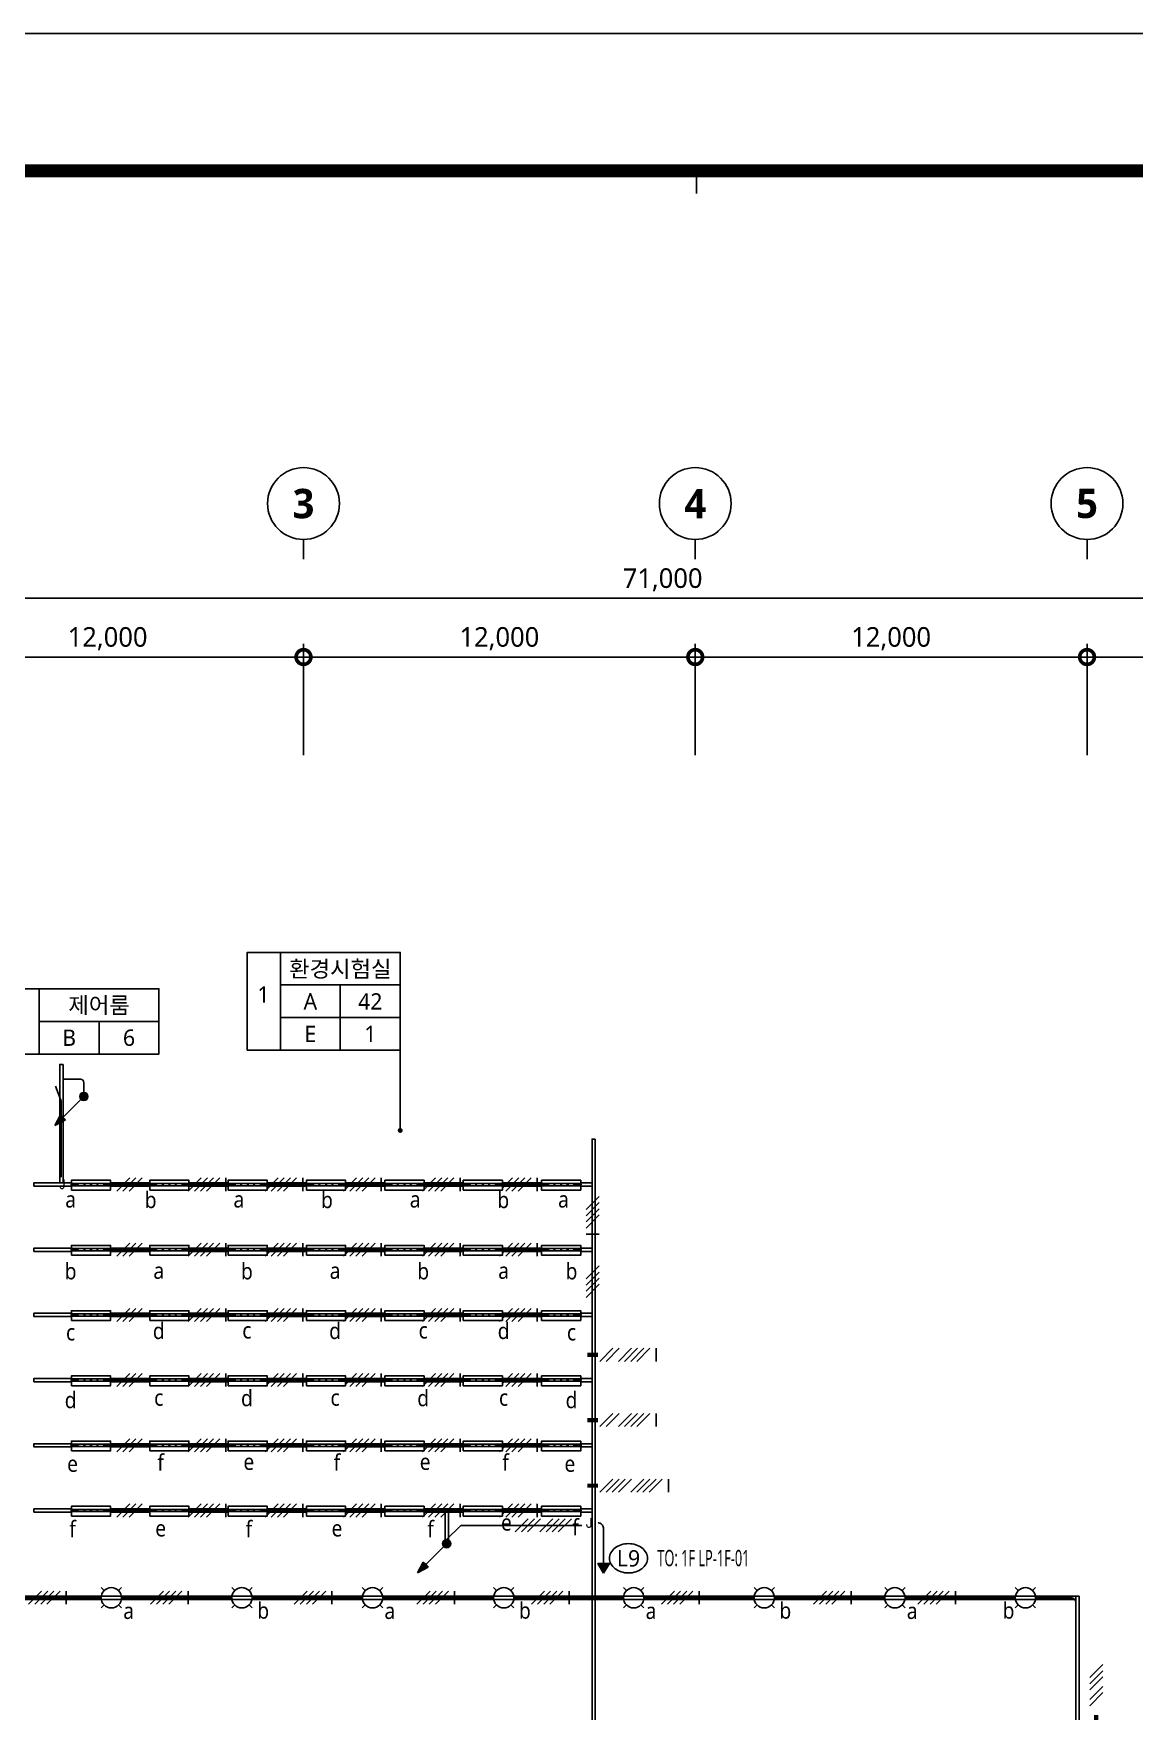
# Model space of a CAD drawing. Header units: millimetres. Extents: x -168200 to 504600, y -244718 to -125918.
# Drawn here: x 225892 to 259614, y -177295 to -125918 of the extents above; entities that cross this region are included whole.
import ezdxf
from ezdxf.enums import TextEntityAlignment as Align

# ---------------------------------------------------------------- set-up
doc = ezdxf.new("R2010")
doc.units = ezdxf.units.MM
doc.set_wipeout_variables(frame=1)
doc.layers.get('Defpoints').update_dxf_attribs({"color": 167})
for name, color, linetype in [('arch', 8, 'Continuous'), ('elec-box', 6, 'Continuous'), ('RACEWAY-전등', 6, 'Continuous'), ('S', 4, 'Continuous'), ('SYM', 3, 'Continuous'), ('SYM-BUB', 3, 'Continuous'), ('TEXT', 7, 'Continuous'), ('TIT', 2, 'Continuous'), ('XR-FORM-EE$0$XR-SHEET-SHT', 5, 'Continuous'), ('레이스웨이', 3, 'Continuous'), ('시스템찬넬-전등', 4, 'Continuous')]:
    doc.layers.add(name, color=color, linetype=linetype)
doc.layers.add('XR-FORM-EE$0$XR-SHEET-TEMP', color=171, linetype='Continuous', plot=False)
doc.styles.add('$0$스타일1', font='malgun.ttf')
doc.styles.add('arch', font='malgun.ttf')
doc.styles.add('GHS', font='malgun.ttf')
doc.styles.add('ROMANS', font='romans.shx', dxfattribs={"height": 2.5})
doc.styles.add('스타일1', font='malgun.ttf')
doc.styles.add('스타일2', font='malgunbd.ttf')
doc.dimstyles.new('CJA', dxfattribs={"dimscale": 300, "dimtxt": 2.7, "dimasz": 1, "dimexe": 2, "dimexo": 3, "dimgap": 1, "dimtad": 1, "dimdec": 0, "dimzin": 1, "dimdsep": 46, "dimlunit": 6, "dimtxsty": '$0$스타일1', "dimblk": 'CJDOT', "dimcen": 0.09, "dimdle": 1, "dimclrd": 256, "dimclre": 256, "dimclrt": 3, "dimadec": 0, "dimazin": 0, "dimtfac": 1, "dimtdec": 0, "dimtix": 1, "dimtmove": 2, "dimatfit": 3, "dimldrblk": 'CJDOT', "dimfxl": 1, "dimtolj": 1, "dimtzin": 1, "dimarcsym": 0})
doc.dimstyles.new('DIM-QD 1', dxfattribs={"dimtxt": 3, "dimasz": 1.5, "dimexe": 1, "dimexo": 0, "dimgap": 1, "dimtad": 1, "dimdec": 3, "dimdsep": 46, "dimlunit": 6, "dimtxsty": '$0$스타일1', "dimblk1": 'ARCHTICK', "dimblk2": 'ARCHTICK', "dimsah": 1, "dimcen": 0, "dimclrd": 256, "dimclre": 256, "dimclrt": 3, "dimazin": 2, "dimtfac": 1, "dimtdec": 3, "dimtix": 1, "dimtmove": 2, "dimatfit": 3, "dimldrblk": 'ARCHTICK', "dimfxl": 1, "dimtolj": 1, "dimtzin": 0, "dimarcsym": 0})

# ---------------------------------------------------------------- blocks, each defined once
blk = doc.blocks.new('XR-FORM-EE', base_point=(461, 408))
at = {"layer": 'XR-FORM-EE$0$XR-SHEET-SHT', "color": 5}
blk.add_lwpolyline([(0, 118800), (168200, 118800), (168200, 0), (0, 0)], close=True, dxfattribs=at)
at = {"layer": 'XR-FORM-EE$0$XR-SHEET-SHT', "color": 5, "const_width": 400}
blk.add_lwpolyline([(9300, 114600), (163900, 114600), (163900, 4200), (9300, 4200)], close=True, dxfattribs=at)
at = {"layer": 'XR-FORM-EE$0$XR-SHEET-TEMP'}
blk.add_line((78000, 114600), (78000, 113900), dxfattribs=at)
blk = doc.blocks.new('_DotSmall')
at = {"color": 0, "linetype": 'ByBlock', "const_width": 0.5}
blk.add_lwpolyline([(-0.0625, 0, 1), (0.0625, 0, 1)], format="xyb", close=True, dxfattribs=at)
blk = doc.blocks.new('*D454')
at = {"layer": 'arch', "color": 7, "lineweight": -2, "transparency": 16777216}
for p, q in [((210161, -148009), (210161, -142809)), ((281161, -148009), (281161, -142809)), ((209761, -143209), (281561, -143209))]:
    blk.add_line(p, q, dxfattribs=at)
at = {"layer": 'Defpoints', "color": 0, "transparency": 16777216}
for p in [(281161, -143209), (210161, -148609), (281161, -148609)]:
    blk.add_point(p, dxfattribs=at)
at = {"layer": 'arch', "color": 7, "lineweight": -2, "transparency": 16777216, "xscale": 900, "yscale": 900, "zscale": 900, "rotation": 180}
blk.add_blockref('_DotSmall', (210161, -143209), dxfattribs=at)
at = {"layer": 'arch', "color": 7, "lineweight": -2, "transparency": 16777216, "xscale": 900, "yscale": 900, "zscale": 900}
blk.add_blockref('_DotSmall', (281161, -143209), dxfattribs=at)
at = {"layer": 'arch', "color": 3, "transparency": 16777216, "insert": (245161, -142647), "char_height": 600, "attachment_point": 5, "style": '스타일1'}
blk.add_mtext('\\A1;71,000', dxfattribs=at)
blk = doc.blocks.new('CJDOT')
blk.add_line((-2, 0), (2, 0))
at = {"const_width": 0.5}
blk.add_lwpolyline([(-0.25, 0, 1), (0.25, 0, 1)], format="xyb", close=True, dxfattribs=at)
blk = doc.blocks.new('*D456')
at = {"layer": 'arch', "color": 7, "lineweight": -2, "transparency": 16777216}
for p, q in [((258161, -148009), (258161, -144609)), ((269661, -148009), (269661, -144609)), ((257761, -145009), (270061, -145009))]:
    blk.add_line(p, q, dxfattribs=at)
at = {"layer": 'Defpoints', "color": 0, "transparency": 16777216}
for p in [(269661, -145009), (258161, -148609), (269661, -148609)]:
    blk.add_point(p, dxfattribs=at)
at = {"layer": 'arch', "color": 7, "lineweight": -2, "transparency": 16777216, "xscale": 900, "yscale": 900, "zscale": 900, "rotation": 180}
blk.add_blockref('_DotSmall', (258161, -145009), dxfattribs=at)
at = {"layer": 'arch', "color": 7, "lineweight": -2, "transparency": 16777216, "xscale": 900, "yscale": 900, "zscale": 900}
blk.add_blockref('_DotSmall', (269661, -145009), dxfattribs=at)
at = {"layer": 'arch', "color": 3, "transparency": 16777216, "insert": (263911, -144447), "char_height": 600, "attachment_point": 5, "style": '스타일1'}
blk.add_mtext('\\A1;11,500', dxfattribs=at)
blk = doc.blocks.new('*D457')
at = {"layer": 'arch', "color": 7, "lineweight": -2, "transparency": 16777216}
for p, q in [((246161, -148009), (246161, -144609)), ((258161, -148009), (258161, -144609)), ((245761, -145009), (258561, -145009))]:
    blk.add_line(p, q, dxfattribs=at)
at = {"layer": 'Defpoints', "color": 0, "transparency": 16777216}
for p in [(258161, -145009), (246161, -148609), (258161, -148609)]:
    blk.add_point(p, dxfattribs=at)
at = {"layer": 'arch', "color": 7, "lineweight": -2, "transparency": 16777216, "xscale": 900, "yscale": 900, "zscale": 900, "rotation": 180}
blk.add_blockref('_DotSmall', (246161, -145009), dxfattribs=at)
at = {"layer": 'arch', "color": 7, "lineweight": -2, "transparency": 16777216, "xscale": 900, "yscale": 900, "zscale": 900}
blk.add_blockref('_DotSmall', (258161, -145009), dxfattribs=at)
at = {"layer": 'arch', "color": 3, "transparency": 16777216, "insert": (252161, -144447), "char_height": 600, "attachment_point": 5, "style": '스타일1'}
blk.add_mtext('\\A1;12,000', dxfattribs=at)
blk = doc.blocks.new('*D458')
at = {"layer": 'arch', "color": 7, "lineweight": -2, "transparency": 16777216}
for p, q in [((234161, -148009), (234161, -144609)), ((246161, -148009), (246161, -144609)), ((233761, -145009), (246561, -145009))]:
    blk.add_line(p, q, dxfattribs=at)
at = {"layer": 'Defpoints', "color": 0, "transparency": 16777216}
for p in [(246161, -145009), (234161, -148609), (246161, -148609)]:
    blk.add_point(p, dxfattribs=at)
at = {"layer": 'arch', "color": 7, "lineweight": -2, "transparency": 16777216, "xscale": 900, "yscale": 900, "zscale": 900, "rotation": 180}
blk.add_blockref('_DotSmall', (234161, -145009), dxfattribs=at)
at = {"layer": 'arch', "color": 7, "lineweight": -2, "transparency": 16777216, "xscale": 900, "yscale": 900, "zscale": 900}
blk.add_blockref('_DotSmall', (246161, -145009), dxfattribs=at)
at = {"layer": 'arch', "color": 3, "transparency": 16777216, "insert": (240161, -144447), "char_height": 600, "attachment_point": 5, "style": '스타일1'}
blk.add_mtext('\\A1;12,000', dxfattribs=at)
blk = doc.blocks.new('*D459')
at = {"layer": 'arch', "color": 7, "lineweight": -2, "transparency": 16777216}
for p, q in [((222161, -148009), (222161, -144609)), ((234161, -148009), (234161, -144609)), ((221761, -145009), (234561, -145009))]:
    blk.add_line(p, q, dxfattribs=at)
at = {"layer": 'Defpoints', "color": 0, "transparency": 16777216}
for p in [(234161, -145009), (222161, -148609), (234161, -148609)]:
    blk.add_point(p, dxfattribs=at)
at = {"layer": 'arch', "color": 7, "lineweight": -2, "transparency": 16777216, "xscale": 900, "yscale": 900, "zscale": 900, "rotation": 180}
blk.add_blockref('_DotSmall', (222161, -145009), dxfattribs=at)
at = {"layer": 'arch', "color": 7, "lineweight": -2, "transparency": 16777216, "xscale": 900, "yscale": 900, "zscale": 900}
blk.add_blockref('_DotSmall', (234161, -145009), dxfattribs=at)
at = {"layer": 'arch', "color": 3, "transparency": 16777216, "insert": (228161, -144447), "char_height": 600, "attachment_point": 5, "style": '스타일1'}
blk.add_mtext('\\A1;12,000', dxfattribs=at)
blk = doc.blocks.new('NEW_BUB')
at = {"layer": 'SYM-BUB', "color": 6}
blk.add_line((0, 3), (0, 0), dxfattribs=at)
blk.add_circle((0, 8.5), 5.5, dxfattribs=at)
at = {"layer": 'SYM-BUB', "color": 3, "style": '스타일2'}
blk.add_attdef('X', text='', height=4.5, dxfattribs=at).set_placement((0, 8.5), align=Align.MIDDLE)
blk = doc.blocks.new('_ARCHTICK')
at = {"color": 0, "linetype": 'ByBlock', "const_width": 0.15}
blk.add_lwpolyline([(-0.5, -0.5), (0.5, 0.5)], dxfattribs=at)
blk = doc.blocks.new('E10')
blk.add_wipeout([(-63, 194), (-120, 165), (-165, 120), (-194, 63), (-204, 0), (-194, -63), (-165, -120), (-120, -165), (-63, -194), (0, -204), (63, -194), (120, -165), (165, -120), (194, -63), (204, 0), (194, 63), (165, 120), (120, 165), (63, 194), (0, 204)])
blk = doc.blocks.new('E18')
blk.add_wipeout([(0, -1.5), (0.57, -1.39), (1.06, -1.06), (1.39, -0.57), (1.5, 0), (1.39, 0.57), (1.06, 1.06), (0.57, 1.39), (0, 1.5), (-0.57, 1.39), (-1.06, 1.06), (-1.39, 0.57), (-1.5, 0), (-1.39, -0.57), (-1.06, -1.06), (-0.57, -1.39)]).dxf.layer = 'SYM'
at = {"layer": 'SYM', "style": 'ROMANS'}
blk.add_text('J', height=1.65, dxfattribs=at).set_placement((-0.69, -0.67))
blk = doc.blocks.new('투광등')
at = {"layer": 'S'}
for p, q in [((297449, -300004, 660), (297571, -300125, 660)), ((298278, -300004), (298157, -300125)), ((297571, -300711), (297449, -300832)), ((298157, -300711, 660), (298278, -300832, 660))]:
    blk.add_line(p, q, dxfattribs=at)
blk.add_circle((297864, -300418), 414, dxfattribs=at)
blk = doc.blocks.new('A$C07382CB1')
at = {"layer": 'SYM'}
blk.add_hatch(color=5, dxfattribs=at).paths.add_polyline_path([(393, 501), (447, 447), (501, 393), (624, 624)])
h = blk.add_hatch(color=5, dxfattribs=at)
edge = h.paths.add_edge_path()
edge.add_ellipse((0, 0), major_axis=(61.9, 61.9), ratio=1, start_angle=45, end_angle=225, ccw=False)
edge.add_ellipse((0, 0), major_axis=(61.9, 61.9), ratio=1, start_angle=225, end_angle=405, ccw=False)
for p, q in [((62, 62), (624, 624)), ((624, 624), (393, 501)), ((393, 501), (447, 447)), ((501, 393), (447, 447)), ((624, 624), (501, 393))]:
    blk.add_line(p, q, dxfattribs=at)
blk.add_circle((0, 0), 87.5, dxfattribs=at)
blk = doc.blocks.new('D8')
at = {"layer": 'SYM', "xscale": 0.00742857142770663, "yscale": 0.00742857142770663, "zscale": 0.00742857142770663}
blk.add_blockref('A$C07382CB1', (0, 0), dxfattribs=at)
blk = doc.blocks.new('A5')
at = {"layer": 'SYM'}
blk.add_lwpolyline([(0, 0), (0.83, 1.44), (-0.83, 1.44)], close=True, dxfattribs=at)
at = {"color": 6}
blk.add_wipeout([(-0.83, 1.44), (0.83, 1.44), (0, 0)], dxfattribs=at).dxf.layer = 'SYM'
at = {"layer": 'SYM'}
h = blk.add_hatch(color=6, dxfattribs=at)
h.dxf.hatch_style = 1
h.paths.add_polyline_path([(-0.83, 1.44), (0, 0), (0.83, 1.44)])
blk = doc.blocks.new('zw$29C1')
blk.add_wipeout([(600, 150), (600, -150), (-600, -150), (-600, 150)]).dxf.layer = 'SYM'
at = {"layer": 'SYM'}
blk.add_lwpolyline([(600, 150), (600, -150), (-600, -150), (-600, 150)], close=True, dxfattribs=at)
blk = doc.blocks.new('레이스 웨이 등기구')
at = {"layer": 'S'}
for points in [[(113454, -190211), (113454, -190141), (114654, -190141), (114654, -190211), (113454, -190211)], [(113454, -190176), (113654, -190176)], [(114654, -190176), (114454, -190176)]]:
    blk.add_lwpolyline(points, dxfattribs=at)
blk = doc.blocks.new('A$Ccecb5d5e')
at = {"layer": '레이스웨이', "rotation": 180}
blk.add_blockref('zw$29C1', (-600, -150), dxfattribs=at)
at = {"layer": '레이스웨이'}
for centre in [(-1200, -130), (-1000, -130), (-800, -130), (-600, -130), (-400, -130), (-200, -130), (0, -130)]:
    blk.add_circle(centre, 15, dxfattribs=at)
blk.add_blockref('레이스 웨이 등기구', (-114654, 190046), dxfattribs=at)

msp = doc.modelspace()

# ---------------------------------------------------------------- linework, layer by layer
at = {"layer": 'RACEWAY-전등'}
for points in [[(243000, -163207.1), (225904.4, -163207.1), (225904.4, -163107.1), (243000, -163107.1)], [(243000, -165203.5), (225904.4, -165203.5), (225904.4, -165103.5), (243000, -165103.5)], [(243000, -167199.9), (225904.4, -167199.9), (225904.4, -167099.9), (243000, -167099.9)], [(243000, -169196.2), (225904.4, -169196.2), (225904.4, -169096.2), (243000, -169096.2)], [(238500, -172217.9), (238500, -171192.6), (238600, -171192.6), (238600, -172217.9)], [(257819, -173865.1), (210752.7, -173865.1), (210752.7, -173765.1), (257819, -173765.1)], [(257919, -173765.1), (257919, -187017.6), (257819, -187017.6), (257819, -173765.1)]]:
    msp.add_lwpolyline(points, close=True, dxfattribs=at)
at = {"layer": 'S'}
for points in [[(240252.7, -161160.8), (241452.8, -161160.8)], [(241467.7, -161160.8), (241752.7, -161160.8)], [(240252.7, -163157.1), (241452.8, -163157.1)], [(241467.7, -163157.1), (241752.7, -163157.1)], [(240252.7, -165153.5), (241452.8, -165153.5)], [(241467.7, -165153.5), (241752.7, -165153.5)], [(240252.7, -167149.9), (241452.8, -167149.9)], [(241467.7, -167149.9), (241752.7, -167149.9)], [(240252.7, -169146.2), (241452.8, -169146.2)], [(241467.7, -169146.2), (241752.7, -169146.2)], [(240252.7, -171142.6), (241452.8, -171142.6)], [(241467.7, -171142.6), (241752.7, -171142.6)], [(224586.8, -173815), (227963.2, -173815)], [(228586.8, -173815), (231963.2, -173815)], [(232616.5, -173815), (235963.2, -173815)], [(236586.8, -173815), (239983, -173815)], [(240606.6, -173815), (243963.2, -173815)], [(244586.8, -173815), (247963.2, -173815)], [(248586.8, -173815), (251963.2, -173815)], [(252586.8, -173815), (255963.2, -173815)]]:
    msp.add_lwpolyline(points, dxfattribs=at)
msp.add_lwpolyline([(256586.8, -173815), (257669, -173815, -0.4142136), (257819, -173965), (257819, -177284.7)], format="xyb", dxfattribs=at)
for centre in [(228652.6, -161160.8), (228852.6, -161160.8), (229052.6, -161160.8), (230852.7, -161160.8), (231052.7, -161160.8), (231252.7, -161160.8), (231452.7, -161160.8), (231652.7, -161160.8), (231852.7, -161160.8), (232052.7, -161160.8), (232252.7, -161160.8), (232452.7, -161160.8), (232652.7, -161160.8), (232852.7, -161160.8), (233052.7, -161160.8), (233252.7, -161160.8), (233452.7, -161160.8), (233652.7, -161160.8), (233852.7, -161160.8), (234052.7, -161160.8), (234252.7, -161160.8), (234452.7, -161160.8), (234652.7, -161160.8), (234852.7, -161160.8), (235052.7, -161160.8), (235252.7, -161160.8), (235452.7, -161160.8), (235652.7, -161160.8), (235852.7, -161160.8), (236052.7, -161160.8), (236252.7, -161160.8), (236452.7, -161160.8), (236652.7, -161160.8), (236852.7, -161160.8), (237052.7, -161160.8), (237252.7, -161160.8), (237452.7, -161160.8), (237652.7, -161160.8), (237852.7, -161160.8), (238052.7, -161160.8), (238252.7, -161160.8), (238452.7, -161160.8), (238652.7, -161160.8), (238852.7, -161160.8), (239052.7, -161160.8), (239252.7, -161160.8), (239452.7, -161160.8), (239652.7, -161160.8), (239852.7, -161160.8), (240052.7, -161160.8), (240252.7, -161160.8), (240452.7, -161160.8), (240652.7, -161160.8), (240852.7, -161160.8), (241052.7, -161160.8), (241252.7, -161160.8), (241452.7, -161160.8), (241652.7, -161160.8), (241852.7, -161160.8), (242052.7, -161160.8), (242252.7, -161160.8), (242452.7, -161160.8), (242652.7, -161160.8), (228652.6, -163157.1), (228852.6, -163157.1), (229052.6, -163157.1), (230852.7, -163157.1), (231052.7, -163157.1), (231252.7, -163157.1), (231452.7, -163157.1), (231652.7, -163157.1), (231852.7, -163157.1), (232052.7, -163157.1), (232252.7, -163157.1), (232452.7, -163157.1), (232652.7, -163157.1), (232852.7, -163157.1), (233052.7, -163157.1), (233252.7, -163157.1), (233452.7, -163157.1), (233652.7, -163157.1), (233852.7, -163157.1), (234052.7, -163157.1), (234252.7, -163157.1), (234452.7, -163157.1), (234652.7, -163157.1), (234852.7, -163157.1), (235052.7, -163157.1), (235252.7, -163157.1), (235452.7, -163157.1), (235652.7, -163157.1), (235852.7, -163157.1), (236052.7, -163157.1), (236252.7, -163157.1), (236452.7, -163157.1), (236652.7, -163157.1), (236852.7, -163157.1), (237052.7, -163157.1), (237252.7, -163157.1), (237452.7, -163157.1), (237652.7, -163157.1), (237852.7, -163157.1), (238052.7, -163157.1), (238252.7, -163157.1), (238452.7, -163157.1), (238652.7, -163157.1), (238852.7, -163157.1), (239052.7, -163157.1), (239252.7, -163157.1), (239452.7, -163157.1), (239652.7, -163157.1), (239852.7, -163157.1), (240052.7, -163157.1), (240252.7, -163157.1), (240452.7, -163157.1), (240652.7, -163157.1), (240852.7, -163157.1), (241052.7, -163157.1), (241252.7, -163157.1), (241452.7, -163157.1), (241652.7, -163157.1), (241852.7, -163157.1), (242052.7, -163157.1), (242252.7, -163157.1), (242452.7, -163157.1), (242652.7, -163157.1), (228652.6, -165153.5), (228852.6, -165153.5), (229052.6, -165153.5), (230852.7, -165153.5), (231052.7, -165153.5), (231252.7, -165153.5), (231452.7, -165153.5), (231652.7, -165153.5), (231852.7, -165153.5), (232052.7, -165153.5), (232252.7, -165153.5), (232452.7, -165153.5), (232652.7, -165153.5), (232852.7, -165153.5), (233052.7, -165153.5), (233252.7, -165153.5), (233452.7, -165153.5), (233652.7, -165153.5), (233852.7, -165153.5), (234052.7, -165153.5), (234252.7, -165153.5), (234452.7, -165153.5), (234652.7, -165153.5), (234852.7, -165153.5), (235052.7, -165153.5), (235252.7, -165153.5), (235452.7, -165153.5), (235652.7, -165153.5), (235852.7, -165153.5), (236052.7, -165153.5), (236252.7, -165153.5), (236452.7, -165153.5), (236652.7, -165153.5), (236852.7, -165153.5), (237052.7, -165153.5), (237252.7, -165153.5), (237452.7, -165153.5), (237652.7, -165153.5), (237852.7, -165153.5), (238052.7, -165153.5), (238252.7, -165153.5), (238452.7, -165153.5), (238652.7, -165153.5), (238852.7, -165153.5), (239052.7, -165153.5), (239252.7, -165153.5), (239452.7, -165153.5), (239652.7, -165153.5), (239852.7, -165153.5), (240052.7, -165153.5), (240252.7, -165153.5), (240452.7, -165153.5), (240652.7, -165153.5), (240852.7, -165153.5), (241052.7, -165153.5), (241252.7, -165153.5), (241452.7, -165153.5), (241652.7, -165153.5), (241852.7, -165153.5), (242052.7, -165153.5), (242252.7, -165153.5), (242452.7, -165153.5), (242652.7, -165153.5), (228652.6, -167149.9), (228852.6, -167149.9), (229052.6, -167149.9), (230852.7, -167149.9), (231052.7, -167149.9), (231252.7, -167149.9), (231452.7, -167149.9), (231652.7, -167149.9), (231852.7, -167149.9), (232052.7, -167149.9), (232252.7, -167149.9), (232452.7, -167149.9), (232652.7, -167149.9), (232852.7, -167149.9), (233052.7, -167149.9), (233252.7, -167149.9), (233452.7, -167149.9), (233652.7, -167149.9), (233852.7, -167149.9), (234052.7, -167149.9), (234252.7, -167149.9), (234452.7, -167149.9), (234652.7, -167149.9), (234852.7, -167149.9), (235052.7, -167149.9), (235252.7, -167149.9), (235452.7, -167149.9), (235652.7, -167149.9), (235852.7, -167149.9), (236052.7, -167149.9), (236252.7, -167149.9), (236452.7, -167149.9), (236652.7, -167149.9), (236852.7, -167149.9), (237052.7, -167149.9), (237252.7, -167149.9), (237452.7, -167149.9), (237652.7, -167149.9), (237852.7, -167149.9), (238052.7, -167149.9), (238252.7, -167149.9), (238452.7, -167149.9), (238652.7, -167149.9), (238852.7, -167149.9), (239052.7, -167149.9), (239252.7, -167149.9), (239452.7, -167149.9), (239652.7, -167149.9), (239852.7, -167149.9), (240052.7, -167149.9), (240252.7, -167149.9), (240452.7, -167149.9), (240652.7, -167149.9), (240852.7, -167149.9), (241052.7, -167149.9), (241252.7, -167149.9), (241452.7, -167149.9), (241652.7, -167149.9), (241852.7, -167149.9), (242052.7, -167149.9), (242252.7, -167149.9), (242452.7, -167149.9), (242652.7, -167149.9), (228652.6, -169146.2), (228852.6, -169146.2), (229052.6, -169146.2), (230852.7, -169146.2), (231052.7, -169146.2), (231252.7, -169146.2), (231452.7, -169146.2), (231652.7, -169146.2), (231852.7, -169146.2), (232052.7, -169146.2), (232252.7, -169146.2), (232452.7, -169146.2), (232652.7, -169146.2), (232852.7, -169146.2), (233052.7, -169146.2), (233252.7, -169146.2), (233452.7, -169146.2), (233652.7, -169146.2), (233852.7, -169146.2), (234052.7, -169146.2), (234252.7, -169146.2), (234452.7, -169146.2), (234652.7, -169146.2), (234852.7, -169146.2), (235052.7, -169146.2), (235252.7, -169146.2), (235452.7, -169146.2), (235652.7, -169146.2), (235852.7, -169146.2), (236052.7, -169146.2), (236252.7, -169146.2), (236452.7, -169146.2), (236652.7, -169146.2), (236852.7, -169146.2), (237052.7, -169146.2), (237252.7, -169146.2), (237452.7, -169146.2), (237652.7, -169146.2), (237852.7, -169146.2), (238052.7, -169146.2), (238252.7, -169146.2), (238452.7, -169146.2), (238652.7, -169146.2), (238852.7, -169146.2), (239052.7, -169146.2), (239252.7, -169146.2), (239452.7, -169146.2), (239652.7, -169146.2), (239852.7, -169146.2), (240052.7, -169146.2), (240252.7, -169146.2), (240452.7, -169146.2), (240652.7, -169146.2), (240852.7, -169146.2), (241052.7, -169146.2), (241252.7, -169146.2), (241452.7, -169146.2), (241652.7, -169146.2), (241852.7, -169146.2), (242052.7, -169146.2), (242252.7, -169146.2), (242452.7, -169146.2), (242652.7, -169146.2), (228652.6, -171142.6), (228852.6, -171142.6), (229052.6, -171142.6), (230852.7, -171142.6), (231052.7, -171142.6), (231252.7, -171142.6), (231452.7, -171142.6), (231652.7, -171142.6), (231852.7, -171142.6), (232052.7, -171142.6), (232252.7, -171142.6), (232452.7, -171142.6), (232652.7, -171142.6), (232852.7, -171142.6), (233052.7, -171142.6), (233252.7, -171142.6), (233452.7, -171142.6), (233652.7, -171142.6), (233852.7, -171142.6), (234052.7, -171142.6), (234252.7, -171142.6), (234452.7, -171142.6), (234652.7, -171142.6), (234852.7, -171142.6), (235052.7, -171142.6), (235252.7, -171142.6), (235452.7, -171142.6), (235652.7, -171142.6), (235852.7, -171142.6), (236052.7, -171142.6), (236252.7, -171142.6), (236452.7, -171142.6), (236652.7, -171142.6), (236852.7, -171142.6), (237052.7, -171142.6), (237252.7, -171142.6), (237452.7, -171142.6), (237652.7, -171142.6), (237852.7, -171142.6), (238052.7, -171142.6), (238252.7, -171142.6), (238452.7, -171142.6), (238652.7, -171142.6), (238852.7, -171142.6), (239052.7, -171142.6), (239252.7, -171142.6), (239452.7, -171142.6), (239652.7, -171142.6), (239852.7, -171142.6), (240052.7, -171142.6), (240252.7, -171142.6), (240452.7, -171142.6), (240652.7, -171142.6), (240852.7, -171142.6), (241052.7, -171142.6), (241252.7, -171142.6), (241452.7, -171142.6), (241652.7, -171142.6), (241852.7, -171142.6), (242052.7, -171142.6), (242252.7, -171142.6)]:
    msp.add_circle(centre, 15, dxfattribs=at)
at = {"layer": 'SYM', "color": 6}
for points in [[(242855.3, -166374.9, 130.7, 130.7, 0), (243181.9, -166374.9, 0, 0, 0), (245111.1, -166374.9, 0, 0, 0)], [(242855.3, -168372.3, 130.7, 130.7, 0), (243181.9, -168372.3, 0, 0, 0), (245111.1, -168372.3, 0, 0, 0)], [(242855.3, -170382.4, 130.7, 130.7, 0), (243181.9, -170382.4, 0, 0, 0), (245488.2, -170382.4, 0, 0, 0)], [(258443.5, -177725.8, 130.7, 130.7, 0), (258443.5, -177399.1, 0, 0, 0), (258443.5, -175803.4, 0, 0, 0)]]:
    msp.add_lwpolyline(points, format="xyseb", dxfattribs=at)
at = {"layer": 'TIT', "color": 6}
for p, q in [((228840.8, -160960.8), (228440.8, -161360.8)), ((229029.3, -160960.8), (228629.3, -161360.8)), ((229217.9, -160960.8), (228817.9, -161360.8)), ((231029.3, -160960.8), (230629.3, -161360.8)), ((231217.9, -160960.8), (230817.9, -161360.8)), ((231406.4, -160960.8), (231006.4, -161360.8)), ((231595, -160960.8), (231195, -161360.8)), ((231783.6, -160960.8), (231783.6, -161360.8)), ((233383, -160960.8), (232983, -161360.8)), ((233571.5, -160960.8), (233171.5, -161360.8)), ((233760.1, -160960.8), (233360.1, -161360.8)), ((233948.6, -160960.8), (233548.6, -161360.8)), ((234137.2, -160960.8), (234137.2, -161360.8)), ((235788.8, -160960.8), (235388.8, -161360.8)), ((235977.3, -160960.8), (235577.3, -161360.8)), ((236165.9, -160960.8), (235765.9, -161360.8)), ((236354.5, -160960.8), (235954.5, -161360.8)), ((236543, -160960.8), (236543, -161360.8)), ((238204.9, -160960.8), (237804.9, -161360.8)), ((238393.5, -160960.8), (237993.5, -161360.8)), ((238582, -160960.8), (238182, -161360.8)), ((238770.6, -160960.8), (238370.6, -161360.8)), ((238959.2, -160960.8), (238959.2, -161360.8)), ((240567.7, -160960.8), (240167.7, -161360.8)), ((240756.2, -160960.8), (240356.2, -161360.8)), ((240944.8, -160960.8), (240544.8, -161360.8)), ((241133.3, -160960.8), (240733.3, -161360.8)), ((241321.9, -160960.8), (241321.9, -161360.8)), ((242818.6, -161927.4), (243218.6, -161527.4)), ((242818.6, -162116), (243218.6, -161716)), ((242818.6, -162304.6), (243218.6, -161904.6)), ((242818.6, -162493.1), (243218.6, -162093.1)), ((242818.6, -162681.7), (243218.6, -162681.7)), ((228840.8, -162957.1), (228440.8, -163357.1)), ((229029.3, -162957.1), (228629.3, -163357.1)), ((229217.9, -162957.1), (228817.9, -163357.1)), ((231029.3, -162957.1), (230629.3, -163357.1)), ((231217.9, -162957.1), (230817.9, -163357.1)), ((231406.4, -162957.1), (231006.4, -163357.1)), ((231595, -162957.1), (231195, -163357.1)), ((231783.6, -162957.1), (231783.6, -163357.1)), ((233383, -162957.1), (232983, -163357.1)), ((233571.5, -162957.1), (233171.5, -163357.1)), ((233760.1, -162957.1), (233360.1, -163357.1)), ((233948.6, -162957.1), (233548.6, -163357.1)), ((234137.2, -162957.1), (234137.2, -163357.1)), ((235788.8, -162957.1), (235388.8, -163357.1)), ((235977.3, -162957.1), (235577.3, -163357.1)), ((236165.9, -162957.1), (235765.9, -163357.1)), ((236354.5, -162957.1), (235954.5, -163357.1)), ((236543, -162957.1), (236543, -163357.1)), ((238204.9, -162957.1), (237804.9, -163357.1)), ((238393.5, -162957.1), (237993.5, -163357.1)), ((238582, -162957.1), (238182, -163357.1)), ((238770.6, -162957.1), (238370.6, -163357.1)), ((238959.2, -162957.1), (238959.2, -163357.1)), ((240567.7, -162957.1), (240167.7, -163357.1)), ((240756.2, -162957.1), (240356.2, -163357.1)), ((240944.8, -162957.1), (240544.8, -163357.1)), ((241133.3, -162957.1), (240733.3, -163357.1)), ((241321.9, -162957.1), (241321.9, -163357.1)), ((242818.6, -164050.8), (243218.6, -163650.8)), ((242818.6, -164239.4), (243218.6, -163839.4)), ((242818.6, -164427.9), (243218.6, -164027.9)), ((242818.6, -164616.5), (243218.6, -164216.5)), ((228840.8, -164953.5), (228440.8, -165353.5)), ((229029.3, -164953.5), (228629.3, -165353.5)), ((229217.9, -164953.5), (228817.9, -165353.5)), ((231029.3, -164953.5), (230629.3, -165353.5)), ((231217.9, -164953.5), (230817.9, -165353.5)), ((231406.4, -164953.5), (231006.4, -165353.5)), ((231595, -164953.5), (231195, -165353.5)), ((231783.6, -164953.5), (231783.6, -165353.5)), ((233383, -164953.5), (232983, -165353.5)), ((233571.5, -164953.5), (233171.5, -165353.5)), ((233760.1, -164953.5), (233360.1, -165353.5)), ((233948.6, -164953.5), (233548.6, -165353.5)), ((234137.2, -164953.5), (234137.2, -165353.5)), ((235788.8, -164953.5), (235388.8, -165353.5)), ((235977.3, -164953.5), (235577.3, -165353.5)), ((236165.9, -164953.5), (235765.9, -165353.5)), ((236354.5, -164953.5), (235954.5, -165353.5)), ((236543, -164953.5), (236543, -165353.5)), ((238204.9, -164953.5), (237804.9, -165353.5)), ((238393.5, -164953.5), (237993.5, -165353.5)), ((238582, -164953.5), (238182, -165353.5)), ((238770.6, -164953.5), (238370.6, -165353.5)), ((238959.2, -164953.5), (238959.2, -165353.5)), ((240567.7, -164953.5), (240167.7, -165353.5)), ((240756.2, -164953.5), (240356.2, -165353.5)), ((240944.8, -164953.5), (240544.8, -165353.5)), ((241133.3, -164953.5), (240733.3, -165353.5)), ((241321.9, -164953.5), (241321.9, -165353.5)), ((243640.2, -166174.9), (243240.2, -166574.9)), ((243828.7, -166174.9), (243428.7, -166574.9)), ((244205.8, -166174.9), (243805.8, -166574.9)), ((244394.4, -166174.9), (243994.4, -166574.9)), ((244583, -166174.9), (244183, -166574.9)), ((244771.5, -166174.9), (244371.5, -166574.9)), ((244960.1, -166174.9), (244960.1, -166574.9)), ((228840.8, -166949.9), (228440.8, -167349.9)), ((229029.3, -166949.9), (228629.3, -167349.9)), ((229217.9, -166949.9), (228817.9, -167349.9)), ((231029.3, -166949.9), (230629.3, -167349.9)), ((231217.9, -166949.9), (230817.9, -167349.9)), ((231406.4, -166949.9), (231006.4, -167349.9)), ((231595, -166949.9), (231195, -167349.9)), ((231783.6, -166949.9), (231783.6, -167349.9)), ((233383, -166949.9), (232983, -167349.9)), ((233571.5, -166949.9), (233171.5, -167349.9)), ((233760.1, -166949.9), (233360.1, -167349.9)), ((233948.6, -166949.9), (233548.6, -167349.9)), ((234137.2, -166949.9), (234137.2, -167349.9)), ((235788.8, -166949.9), (235388.8, -167349.9)), ((235977.3, -166949.9), (235577.3, -167349.9)), ((236165.9, -166949.9), (235765.9, -167349.9)), ((236354.5, -166949.9), (235954.5, -167349.9)), ((236543, -166949.9), (236543, -167349.9)), ((238204.9, -166949.9), (237804.9, -167349.9)), ((238393.5, -166949.9), (237993.5, -167349.9)), ((238582, -166949.9), (238182, -167349.9)), ((238770.6, -166949.9), (238370.6, -167349.9)), ((238959.2, -166949.9), (238959.2, -167349.9)), ((240567.7, -166949.9), (240167.7, -167349.9)), ((240756.2, -166949.9), (240356.2, -167349.9)), ((240944.8, -166949.9), (240544.8, -167349.9)), ((241133.3, -166949.9), (240733.3, -167349.9)), ((241321.9, -166949.9), (241321.9, -167349.9)), ((243640.2, -168172.3), (243240.2, -168572.3)), ((243828.7, -168172.3), (243428.7, -168572.3)), ((244205.8, -168172.3), (243805.8, -168572.3)), ((244394.4, -168172.3), (243994.4, -168572.3)), ((244583, -168172.3), (244183, -168572.3)), ((244771.5, -168172.3), (244371.5, -168572.3)), ((244960.1, -168172.3), (244960.1, -168572.3)), ((228840.8, -168946.2), (228440.8, -169346.2)), ((229029.3, -168946.2), (228629.3, -169346.2)), ((229217.9, -168946.2), (228817.9, -169346.2)), ((231029.3, -168946.2), (230629.3, -169346.2)), ((231217.9, -168946.2), (230817.9, -169346.2)), ((231406.4, -168946.2), (231006.4, -169346.2)), ((231595, -168946.2), (231195, -169346.2)), ((231783.6, -168946.2), (231783.6, -169346.2)), ((233383, -168946.2), (232983, -169346.2)), ((233571.5, -168946.2), (233171.5, -169346.2)), ((233760.1, -168946.2), (233360.1, -169346.2)), ((233948.6, -168946.2), (233548.6, -169346.2)), ((234137.2, -168946.2), (234137.2, -169346.2)), ((235788.8, -168946.2), (235388.8, -169346.2)), ((235977.3, -168946.2), (235577.3, -169346.2)), ((236165.9, -168946.2), (235765.9, -169346.2)), ((236354.5, -168946.2), (235954.5, -169346.2)), ((236543, -168946.2), (236543, -169346.2)), ((238204.9, -168946.2), (237804.9, -169346.2)), ((238393.5, -168946.2), (237993.5, -169346.2)), ((238582, -168946.2), (238182, -169346.2)), ((238770.6, -168946.2), (238370.6, -169346.2)), ((238959.2, -168946.2), (238959.2, -169346.2)), ((240567.7, -168946.2), (240167.7, -169346.2)), ((240756.2, -168946.2), (240356.2, -169346.2)), ((240944.8, -168946.2), (240544.8, -169346.2)), ((241133.3, -168946.2), (240733.3, -169346.2)), ((241321.9, -168946.2), (241321.9, -169346.2)), ((243640.2, -170182.4), (243240.2, -170582.4)), ((243828.7, -170182.4), (243428.7, -170582.4)), ((244017.3, -170182.4), (243617.3, -170582.4)), ((244205.8, -170182.4), (243805.8, -170582.4)), ((244583, -170182.4), (244183, -170582.4)), ((244771.5, -170182.4), (244371.5, -170582.4)), ((244960.1, -170182.4), (244560.1, -170582.4)), ((245148.7, -170182.4), (244748.7, -170582.4)), ((245337.2, -170182.4), (245337.2, -170582.4)), ((228840.8, -170942.6), (228440.8, -171342.6)), ((229029.3, -170942.6), (228629.3, -171342.6)), ((229217.9, -170942.6), (228817.9, -171342.6)), ((231029.3, -170942.6), (230629.3, -171342.6)), ((231217.9, -170942.6), (230817.9, -171342.6)), ((231406.4, -170942.6), (231006.4, -171342.6)), ((231595, -170942.6), (231195, -171342.6)), ((231783.6, -170942.6), (231783.6, -171342.6)), ((233383, -170942.6), (232983, -171342.6)), ((233571.5, -170942.6), (233171.5, -171342.6)), ((233760.1, -170942.6), (233360.1, -171342.6)), ((233948.6, -170942.6), (233548.6, -171342.6)), ((234137.2, -170942.6), (234137.2, -171342.6)), ((235788.8, -170942.6), (235388.8, -171342.6)), ((235977.3, -170942.6), (235577.3, -171342.6)), ((236165.9, -170942.6), (235765.9, -171342.6)), ((236354.5, -170942.6), (235954.5, -171342.6)), ((236543, -170942.6), (236543, -171342.6)), ((238204.9, -170942.6), (237804.9, -171342.6)), ((238393.5, -170942.6), (237993.5, -171342.6)), ((238582, -170942.6), (238182, -171342.6)), ((238770.6, -170942.6), (238370.6, -171342.6)), ((238959.2, -170942.6), (238959.2, -171342.6)), ((240567.7, -170942.6), (240167.7, -171342.6)), ((240756.2, -170942.6), (240356.2, -171342.6)), ((240944.8, -170942.6), (240544.8, -171342.6)), ((241133.3, -170942.6), (240733.3, -171342.6)), ((241321.9, -170942.6), (241321.9, -171342.6)), ((241046.3, -171398.9), (240646.3, -171798.9)), ((241234.9, -171398.9), (240834.9, -171798.9)), ((241423.5, -171398.9), (241023.5, -171798.9)), ((241800.6, -171398.9), (241400.6, -171798.9)), ((241989.2, -171398.9), (241589.2, -171798.9)), ((242177.7, -171398.9), (241777.7, -171798.9)), ((242366.3, -171398.9), (241966.3, -171798.9)), ((226138.6, -173615), (225738.6, -174015)), ((226327.2, -173615), (225927.2, -174015)), ((226515.7, -173615), (226115.7, -174015)), ((226704.3, -173615), (226304.3, -174015)), ((226892.9, -173615), (226892.9, -174015)), ((229872.6, -173615), (229472.6, -174015)), ((230061.1, -173615), (229661.1, -174015)), ((230249.7, -173615), (229849.7, -174015)), ((230438.2, -173615), (230038.2, -174015)), ((230626.8, -173615), (230626.8, -174015)), ((234275.5, -173615), (233875.5, -174015)), ((234464.1, -173615), (234064.1, -174015)), ((234652.6, -173615), (234252.6, -174015)), ((234841.2, -173615), (234441.2, -174015)), ((235029.8, -173615), (235029.8, -174015)), ((238036.8, -173615), (237636.8, -174015)), ((238225.3, -173615), (237825.3, -174015)), ((238413.9, -173615), (238013.9, -174015)), ((238602.5, -173615), (238202.5, -174015)), ((238791, -173615), (238791, -174015)), ((241541.9, -173615, 496.3), (241141.9, -174015, 496.3)), ((241730.5, -173615, 496.3), (241330.5, -174015, 496.3)), ((241919.1, -173615, 496.3), (241519.1, -174015, 496.3)), ((242107.6, -173615, 496.3), (241707.6, -174015, 496.3)), ((242296.2, -173615, 496.3), (242296.2, -174015, 496.3)), ((245522.2, -173615), (245122.2, -174015)), ((245710.8, -173615), (245310.8, -174015)), ((245899.4, -173615), (245499.4, -174015)), ((246087.9, -173615), (245687.9, -174015)), ((246276.5, -173615), (246276.5, -174015)), ((250181.4, -173615), (249781.4, -174015)), ((250369.9, -173615), (249969.9, -174015)), ((250558.5, -173615), (250158.5, -174015)), ((250747.1, -173615), (250347.1, -174015)), ((250935.6, -173615), (250935.6, -174015)), ((253377, -173615), (252977, -174015)), ((253565.5, -173615), (253165.5, -174015)), ((253754.1, -173615), (253354.1, -174015)), ((253942.7, -173615), (253542.7, -174015)), ((254131.2, -173615), (254131.2, -174015)), ((258243.5, -176258.1), (258643.5, -175858.1)), ((258243.5, -176446.7), (258643.5, -176046.7)), ((258243.5, -176635.2), (258643.5, -176235.2)), ((258243.5, -176929.7), (258643.5, -176529.7)), ((258243.5, -177118.2), (258643.5, -176718.2))]:
    msp.add_line(p, q, dxfattribs=at)

# ---------------------------------------------------------------- block references
at = {"layer": 'arch'}
msp.add_blockref('XR-FORM-EE', (168661, -244309.3), dxfattribs=at)
at = {"layer": 'arch', "xscale": 200.0000000000001, "yscale": 200.0000000000001, "zscale": 200.0000000000001}
for p, values in [((234161, -142009.3), {'X': '3'}), ((246161, -142009.3), {'X': '4'}), ((258161, -142009.3), {'X': '5'})]:
    msp.add_blockref('NEW_BUB', p, dxfattribs=at).add_auto_attribs(values)
at = {"layer": 'S', "xscale": 192.3077051587188, "yscale": 192.3077051587188, "zscale": 192.3077051587188, "rotation": 179.9999999999999}
msp.add_blockref('D8', (238545.4, -172157.9), dxfattribs=at)
at = {"layer": 'SYM', "xscale": 0.7524114055889802, "yscale": 0.7524114055889802, "zscale": 0.7524114055889802}
for p in [(4158.9, 52222.9), (8158.9, 52222.9), (12158.9, 52222.9), (16178.7, 52222.9, 496.3), (20158.9, 52222.9), (24158.9, 52222.9), (28158.9, 52222.9), (32158.9, 52222.9)]:
    msp.add_blockref('투광등', p, dxfattribs=at)

# ---------------------------------------------------------------- texts
at = {"layer": 'elec-box', "color": 3, "style": 'GHS'}
msp.add_text('1', height=500, dxfattribs=at).set_placement((232933.4, -155342.2), align=Align.MIDDLE)
at = {"layer": 'SYM', "style": 'GHS'}
msp.add_text('L9', height=500, dxfattribs=at).set_placement((244115.9, -172605.6), align=Align.MIDDLE)
at = {"layer": 'SYM', "style": 'GHS', "width": 0.6}
msp.add_text('TO: 1F LP-1F-01', height=500, dxfattribs=at).set_placement((246410.4, -172598.5), align=Align.MIDDLE_CENTER)
at = {"layer": 'TEXT', "style": 'arch', "width": 0.9}
for s, p in [('b', (229480.7, -161619.5)), ('a', (232180.7, -161619.5)), ('b', (234880.7, -161619.5)), ('a', (237580.7, -161619.5)), ('b', (240280.7, -161619.5)), ('a', (242124, -161619.5)), ('b', (227028, -163801.8)), ('a', (229728, -163801.8)), ('b', (232428, -163801.8)), ('a', (235128, -163801.8)), ('b', (237828, -163801.8)), ('a', (240290.3, -163801.8)), ('b', (242371.3, -163801.8)), ('d', (229728, -165629.2)), ('d', (235128, -165629.2)), ('d', (240290.3, -165629.2)), ('c', (227028, -165688.1)), ('c', (232428, -165629.2)), ('c', (237828, -165629.2)), ('c', (242371.3, -165688.1)), ('d', (227028, -167747)), ('d', (232428, -167688)), ('d', (237828, -167688)), ('d', (242371.3, -167747)), ('c', (229728, -167688)), ('c', (235128, -167688)), ('c', (240290.3, -167688)), ('f', (229787.2, -169653.4)), ('e', (232487.2, -169653.4)), ('f', (235187.2, -169653.4)), ('e', (237887.2, -169653.4)), ('f', (240349.5, -169653.4)), ('e', (227087.2, -169712.4)), ('e', (242320.7, -169712.4)), ('f', (227087.2, -171690.9)), ('e', (229787.2, -171690.9)), ('f', (232487.2, -171690.9)), ('e', (235187.2, -171690.9)), ('f', (238055.2, -171690.9)), ('e', (240376.4, -171512.1)), ('f', (242493.1, -171639.6)), ('a', (228804.6, -174217.3)), ('b', (232927.8, -174191.9)), ('a', (236804.6, -174217.3)), ('b', (240942.8, -174191.9, 496.3)), ('a', (244804.6, -174217.3)), ('b', (248921.2, -174191.9)), ('a', (252804.6, -174217.3)), ('b', (255757.5, -174191.9))]:
    msp.add_text(s, height=500, dxfattribs=at).set_placement(p, align=Align.MIDDLE)

# ---------------------------------------------------------------- dimensions: what is measured, and where the dimension line sits
at = {"layer": 'arch'}
dim = msp.add_linear_dim(base=(281161, -143209.3), p1=(210161, -148609.3), p2=(281161, -148609.3), angle=180, dimstyle='CJA', override={"dimscale": 200, "dimtxt": 3, "dimasz": 4.5, "dimtxsty": '스타일1', "dimblk1": 'DotSmall', "dimblk2": 'DotSmall', "dimsah": 1, "dimdle": 2, "dimclrd": 7, "dimclre": 7}, dxfattribs=at)
dim.commit()
dim.dimension.update_dxf_attribs({"geometry": '*D454', "text_midpoint": (245161, -142647.3), "dimtype": 160})
for base, p1, p2, picture, middle in [((234161, -145009.3), (222161, -148609.3), (234161, -148609.3), '*D459', (228161, -144447.3)), ((246161, -145009.3), (234161, -148609.3), (246161, -148609.3), '*D458', (240161, -144447.3)), ((258161, -145009.3), (246161, -148609.3), (258161, -148609.3), '*D457', (252161, -144447.3)), ((269661, -145009.3), (258161, -148609.3), (269661, -148609.3), '*D456', (263911, -144447.3))]:
    dim = msp.add_linear_dim(base=base, p1=p1, p2=p2, dimstyle='CJA', override={"dimscale": 200, "dimtxt": 3, "dimasz": 4.5, "dimtxsty": '스타일1', "dimblk1": 'DotSmall', "dimblk2": 'DotSmall', "dimsah": 1, "dimdle": 2, "dimclrd": 7, "dimclre": 7}, dxfattribs=at)
    dim.commit()
    dim.dimension.update_dxf_attribs({"geometry": picture, "text_midpoint": middle})

# ---------------------------------------------------------------- leaders
at = {"layer": 'elec-box'}
msp.add_leader([(237123.5, -159504.6), (237123.5, -154979.7), (237123.5, -154947.2)], dimstyle='DIM-QD 1', override={"dimscale": 100, "dimasz": 1.5, "dimtad": 0, "dimclrd": 6, "dimldrblk": 'DOT'}, dxfattribs=at)

# ---------------------------------------------------------------- next in the draw order: block references
for p in [(228252.5, -163027.2), (230652.6, -163027.2), (233052.7, -163027.2), (235452.7, -163027.2), (237852.7, -163027.2), (240252.7, -163027.2), (242652.7, -163027.2), (228252.5, -165023.6), (230652.6, -165023.6), (233052.7, -165023.6), (235452.7, -165023.6), (237852.7, -165023.6), (240252.7, -165023.6), (242652.7, -165023.6), (228252.5, -167019.9), (230652.6, -167019.9), (233052.7, -167019.9), (235452.7, -167019.9), (237852.7, -167019.9), (240252.7, -167019.9), (242652.7, -167019.9), (228252.5, -169016.3), (230652.6, -169016.3), (233052.7, -169016.3), (235452.7, -169016.3), (237852.7, -169016.3), (240252.7, -169016.3), (242652.7, -169016.3)]:
    msp.add_blockref('A$Ccecb5d5e', p)
at = {"layer": 'S', "xscale": 210.0000233311651, "yscale": 210.0000233311651, "zscale": 210.0000233311651}
msp.add_blockref('A5', (243355.3, -173064.7), dxfattribs=at)
at = {"layer": 'SYM', "xscale": 1.102040816326531, "yscale": 1.102040816326531, "zscale": 1.102040816326531, "rotation": 270}
msp.add_blockref('E10', (226600, -157932.7), dxfattribs=at)
at = {"layer": 'SYM', "xscale": 171.4285714273867, "yscale": 171.4285714273867, "zscale": 171.4285714273867}
for p in [(226797.2, -161175.7), (242937.5, -171549.7)]:
    msp.add_blockref('E18', p, dxfattribs=at)

# ---------------------------------------------------------------- next in the draw order: wipeouts: each hides what was drawn before it
at = {"color": 6}
for points in [[(233453.3, -154051), (237123.5, -154051), (237123.5, -155051), (233453.3, -155051)], [(226064.4, -155164.9), (229734.5, -155164.9), (229734.5, -156164.9), (226064.4, -156164.9)]]:
    msp.add_wipeout(points, dxfattribs=at).dxf.layer = 'elec-box'

# ---------------------------------------------------------------- next in the draw order: linework, layer by layer
at = {"layer": 'elec-box', "color": 6}
for points in [[(233453.3, -155051), (237123.5, -155051), (237123.5, -154051), (233453.3, -154051)], [(226064.4, -156164.9), (229734.5, -156164.9), (229734.5, -155164.9), (226064.4, -155164.9)]]:
    msp.add_lwpolyline(points, close=True, dxfattribs=at)
at = {"layer": 'RACEWAY-전등'}
for points in [[(226796.7, -157483.2), (226796.7, -161110.8), (226696.7, -161110.8), (226696.7, -157483.2)], [(243100, -159769.1), (243100, -187017.9), (243000, -187017.9), (243000, -159769.1)], [(243000, -161210.8), (225904.4, -161210.8), (225904.4, -161110.8), (243000, -161110.8)], [(243000, -171192.6), (225904.4, -171192.6), (225904.4, -171092.6), (243000, -171092.6)]]:
    msp.add_lwpolyline(points, close=True, dxfattribs=at)
at = {"layer": 'S'}
for points in [[(226565.2, -158152.2), (226724.7, -158576.9, -0.0900594), (226737.5, -158647.2), (226737.5, -160930.4)], [(227431.4, -158339.1), (227431.4, -158032.7, 0.4142136), (227331.4, -157932.7), (226825, -157932.7)], [(243184.9, -171522.4), (243195.5, -171522.4, -0.4142136), (243345.5, -171672.4), (243355.3, -173064.7)]]:
    msp.add_lwpolyline(points, format="xyb", dxfattribs=at)
for points in [[(228252.5, -163157.1), (229452.6, -163157.1)], [(230652.6, -163157.1), (231852.7, -163157.1)], [(233052.7, -163157.1), (234252.8, -163157.1)], [(235452.7, -163157.1), (236652.8, -163157.1)], [(237852.7, -163157.1), (239052.8, -163157.1)], [(228252.5, -165153.5), (229452.6, -165153.5)], [(230652.6, -165153.5), (231852.7, -165153.5)], [(233052.7, -165153.5), (234252.8, -165153.5)], [(235452.7, -165153.5), (236652.8, -165153.5)], [(237852.7, -165153.5), (239052.8, -165153.5)], [(228252.5, -167149.9), (229452.6, -167149.9)], [(230652.6, -167149.9), (231852.7, -167149.9)], [(233052.7, -167149.9), (234252.8, -167149.9)], [(235452.7, -167149.9), (236652.8, -167149.9)], [(237852.7, -167149.9), (239052.8, -167149.9)], [(228252.5, -169146.2), (229452.6, -169146.2)], [(230652.6, -169146.2), (231852.7, -169146.2)], [(233052.7, -169146.2), (234252.8, -169146.2)], [(235452.7, -169146.2), (236652.8, -169146.2)], [(237852.7, -169146.2), (239052.8, -169146.2)]]:
    msp.add_lwpolyline(points, dxfattribs=at)
for centre in [(228452.6, -163157.1), (229252.6, -163157.1), (228452.6, -165153.5), (229252.6, -165153.5), (228452.6, -167149.9), (229252.6, -167149.9), (228452.6, -169146.2), (229252.6, -169146.2), (242452.7, -171142.6), (242652.7, -171142.6)]:
    msp.add_circle(centre, 15, dxfattribs=at)
at = {"layer": 'SYM', "color": 6}
msp.add_lwpolyline([(243533.8, -172605.6, 0.123596), (243575.4, -172771.5, 0.105594), (243704.3, -172923.8, 0.0872703), (243887, -173019.8, 0.0776282), (244115.9, -173055.6, 0.0776282), (244344.8, -173019.8, 0.0872703), (244527.5, -172923.8, 0.105594), (244656.3, -172771.5, 0.123596), (244698, -172605.6, 0.123596), (244656.3, -172439.6, 0.105594), (244527.5, -172287.4, 0.0872703), (244344.8, -172191.3, 0.0776282), (244115.9, -172155.6, 0.0776282), (243887, -172191.3, 0.0872703), (243704.3, -172287.4, 0.105594), (243575.4, -172439.6, 0.123596)], format="xyb", close=True, dxfattribs=at)
at = {"layer": '시스템찬넬-전등'}
msp.add_lwpolyline([(242690.1, -171598.9), (239022.3, -171598.9, 0.1984638), (238951.7, -171628.1), (238545.4, -172032.9)], format="xyb", dxfattribs=at)

# ---------------------------------------------------------------- next in the draw order: block references
at = {"layer": 'S', "xscale": 192.3077051587188, "yscale": 192.3077051587188, "zscale": 192.3077051587188, "rotation": 179.9999999999999}
msp.add_blockref('D8', (227431.4, -158464.1), dxfattribs=at)

# ---------------------------------------------------------------- next in the draw order: texts
at = {"layer": 'elec-box', "color": 3, "style": 'GHS'}
for s, p in [('환경시험실', (235288.4, -154551)), ('제어룸', (227899.5, -155664.9))]:
    msp.add_text(s, height=500, dxfattribs=at).set_placement(p, align=Align.MIDDLE)
at = {"layer": 'TEXT', "style": 'arch', "width": 0.9}
msp.add_text('a', height=500, dxfattribs=at).set_placement((227028, -161619.5), align=Align.MIDDLE)

# ---------------------------------------------------------------- next in the draw order: block references
for p in [(228252.5, -161030.9), (230652.6, -161030.9), (233052.7, -161030.9), (235452.7, -161030.9), (237852.7, -161030.9), (240252.7, -161030.9), (242652.7, -161030.9), (228252.5, -171012.6), (230652.6, -171012.6), (233052.7, -171012.6), (235452.7, -171012.6), (237852.7, -171012.6), (240252.7, -171012.6), (242652.7, -171012.6)]:
    msp.add_blockref('A$Ccecb5d5e', p)

# ---------------------------------------------------------------- next in the draw order: wipeouts: each hides what was drawn before it
at = {"color": 6}
for points in [[(233453.3, -155051), (235288.4, -155051), (235288.4, -156051), (233453.3, -156051)], [(226064.4, -156164.9), (227899.5, -156164.9), (227899.5, -157164.9), (226064.4, -157164.9)]]:
    msp.add_wipeout(points, dxfattribs=at).dxf.layer = 'elec-box'

# ---------------------------------------------------------------- next in the draw order: linework, layer by layer
at = {"layer": 'elec-box', "color": 6}
for points in [[(233453.3, -156051), (235288.4, -156051), (235288.4, -155051), (233453.3, -155051)], [(225049.3, -157164.9), (226064.4, -157164.9), (226064.4, -155164.9), (225049.3, -155164.9)], [(226064.4, -157164.9), (227899.5, -157164.9), (227899.5, -156164.9), (226064.4, -156164.9)]]:
    msp.add_lwpolyline(points, close=True, dxfattribs=at)
at = {"layer": 'S'}
for points in [[(228252.5, -161160.8), (229452.6, -161160.8)], [(230652.6, -161160.8), (231852.7, -161160.8)], [(233052.7, -161160.8), (234252.8, -161160.8)], [(235452.7, -161160.8), (236652.8, -161160.8)], [(237852.7, -161160.8), (239052.8, -161160.8)], [(228252.5, -171142.6), (229452.6, -171142.6)], [(230652.6, -171142.6), (231852.7, -171142.6)], [(233052.7, -171142.6), (234252.8, -171142.6)], [(235452.7, -171142.6), (236652.8, -171142.6)], [(237852.7, -171142.6), (239052.8, -171142.6)]]:
    msp.add_lwpolyline(points, dxfattribs=at)
for centre in [(228452.6, -161160.8), (229252.6, -161160.8), (228452.6, -171142.6), (229252.6, -171142.6)]:
    msp.add_circle(centre, 15, dxfattribs=at)

# ---------------------------------------------------------------- next in the draw order: texts
at = {"layer": 'elec-box', "color": 3, "style": 'GHS'}
for s, p in [('A', (234370.9, -155551)), ('B', (226981.9, -156664.9))]:
    msp.add_text(s, height=500, dxfattribs=at).set_placement(p, align=Align.MIDDLE)

# ---------------------------------------------------------------- next in the draw order: wipeouts: each hides what was drawn before it
at = {"color": 6}
for points in [[(235288.4, -155051), (237123.5, -155051), (237123.5, -156051), (235288.4, -156051)], [(227899.5, -156164.9), (229734.5, -156164.9), (229734.5, -157164.9), (227899.5, -157164.9)]]:
    msp.add_wipeout(points, dxfattribs=at).dxf.layer = 'elec-box'

# ---------------------------------------------------------------- next in the draw order: linework, layer by layer
at = {"layer": 'elec-box', "color": 6}
for points in [[(235288.4, -156051), (237123.5, -156051), (237123.5, -155051), (235288.4, -155051)], [(227899.5, -157164.9), (229734.5, -157164.9), (229734.5, -156164.9), (227899.5, -156164.9)]]:
    msp.add_lwpolyline(points, close=True, dxfattribs=at)

# ---------------------------------------------------------------- next in the draw order: texts
at = {"layer": 'elec-box', "color": 3, "style": 'GHS'}
for s, p in [('42', (236206, -155551)), ('6', (228817, -156664.9))]:
    msp.add_text(s, height=500, dxfattribs=at).set_placement(p, align=Align.MIDDLE)

# ---------------------------------------------------------------- next in the draw order: wipeouts: each hides what was drawn before it
at = {"color": 6}
msp.add_wipeout([(233453.3, -156051), (235288.4, -156051), (235288.4, -157051), (233453.3, -157051)], dxfattribs=at).dxf.layer = 'elec-box'

# ---------------------------------------------------------------- next in the draw order: linework, layer by layer
at = {"layer": 'elec-box', "color": 6}
for points in [[(232438.2, -157051), (233453.3, -157051), (233453.3, -154051), (232438.2, -154051)], [(233453.3, -157051), (235288.4, -157051), (235288.4, -156051), (233453.3, -156051)]]:
    msp.add_lwpolyline(points, close=True, dxfattribs=at)

# ---------------------------------------------------------------- next in the draw order: texts
at = {"layer": 'elec-box', "color": 3, "style": 'GHS'}
msp.add_text('E', height=500, dxfattribs=at).set_placement((234370.9, -156551), align=Align.MIDDLE)

# ---------------------------------------------------------------- next in the draw order: wipeouts: each hides what was drawn before it
at = {"color": 6}
msp.add_wipeout([(235288.4, -156051), (237123.5, -156051), (237123.5, -157051), (235288.4, -157051)], dxfattribs=at).dxf.layer = 'elec-box'

# ---------------------------------------------------------------- next in the draw order: linework, layer by layer
at = {"layer": 'elec-box', "color": 6}
msp.add_lwpolyline([(235288.4, -157051), (237123.5, -157051), (237123.5, -156051), (235288.4, -156051)], close=True, dxfattribs=at)

# ---------------------------------------------------------------- next in the draw order: texts
at = {"layer": 'elec-box', "color": 3, "style": 'GHS'}
msp.add_text('1', height=500, dxfattribs=at).set_placement((236206, -156551), align=Align.MIDDLE)

doc.saveas('drawing.dxf')
